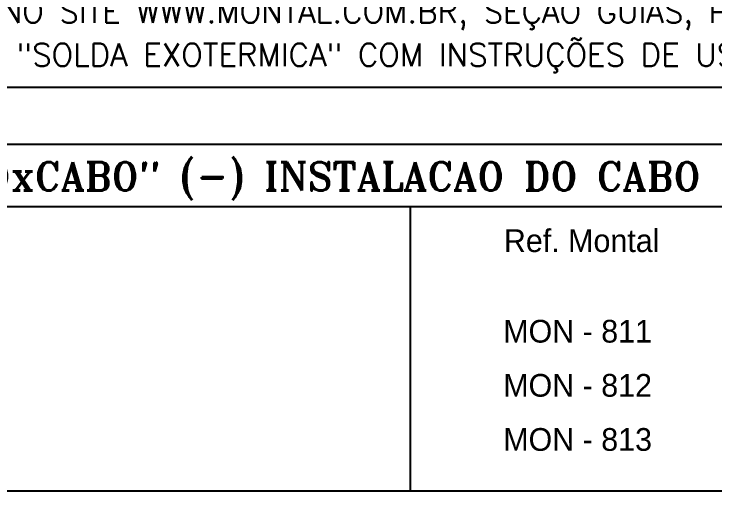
# Model space of a CAD drawing. Extents: x -1836 to 8857, y -4220 to 3051.
# Drawn here: x 7609.9 to 7905.7, y 2457.9 to 2659.4 of the extents above; entities that cross this region are included whole.
import ezdxf
from ezdxf.enums import TextEntityAlignment as Align

# ---------------------------------------------------------------- set-up
doc = ezdxf.new("R2010")
doc.units = 0
doc.header["$MEASUREMENT"] = 0
for name, color, linetype in [('15', 1, 'CONTINUOUS'), ('25', 2, 'CONTINUOUS'), ('30', 3, 'CONTINUOUS')]:
    doc.layers.add(name, color=color, linetype=linetype)
doc.styles.add('15CL', font='romans.shx', dxfattribs={"height": 2})
doc.styles.add('60', font='ACENT.SHX', dxfattribs={"height": 8})
doc.styles.add('ROMANTICBOLD', font='ROMANT.SHX', dxfattribs={"height": 10})

msp = doc.modelspace()

# ---------------------------------------------------------------- linework, layer by layer
at = {"layer": '15'}
msp.add_line((7777.01, 2577.89), (7777.01, 2457.89), dxfattribs=at)
at = {"layer": '25', "color": 2}
for p, q in [((8293.01, 2628.29), (7369.01, 2628.29)), ((8293.01, 2604.29), (7369.01, 2604.29)), ((8293.01, 2577.89), (7369.01, 2577.89)), ((8293.01, 2457.89), (7369.01, 2457.89))]:
    msp.add_line(p, q, dxfattribs=at)

# ---------------------------------------------------------------- texts
at = {"layer": '15', "style": '60'}
for s, p in [('Ref. Montal', (7849.43, 2558.82)), ('MON - 811', (7847.72, 2520.58)), ('MON - 812', (7847.72, 2497.72)), ('MON - 813', (7847.72, 2474.86))]:
    msp.add_text(s, height=9.6, dxfattribs=at).set_placement(p, align=Align.CENTER)
at = {"layer": '25', "style": '15CL'}
for s, p in [('NOTA: NO SITE WWW.MONTAL.COM.BR, SEÇÃO GUIAS, POSSUI DOCUMENTO ', (7561.56, 2655.59)), ('"SOLDA EXOTERMICA" COM INSTRUÇÕES DE USO E EXECUÇÃO PASSO A PASSO', (7611.02, 2637.32))]:
    msp.add_text(s, height=9.6, dxfattribs=at).set_placement(p)
at = {"layer": '30', "style": 'ROMANTICBOLD'}
msp.add_text('MOLDE PARA SOLDA "CABOxCABO" (-) INSTALACAO DO CABO NA HORIZONTAL', height=12, dxfattribs=at).set_placement((7379.09, 2584.8))

doc.saveas('drawing.dxf')
